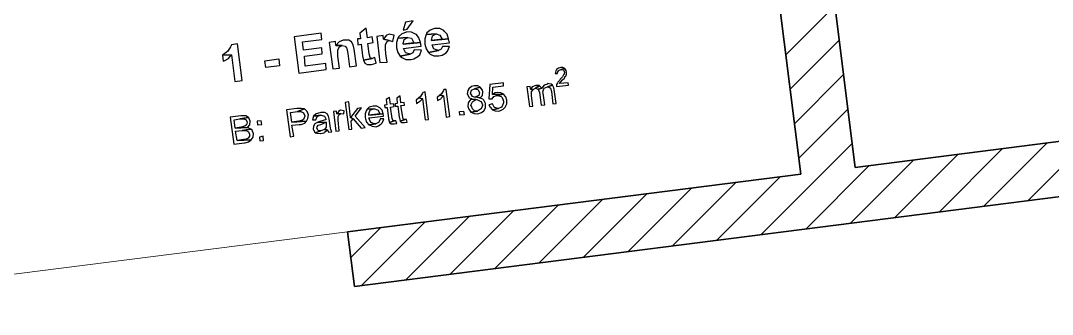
# Model space of a CAD drawing. Header units: metres. Extents: x 2713679.5 to 2713747.3, y 1226017.1 to 1226104.2.
# Drawn here: x 2713740.037 to 2713742.858, y 1226041.533 to 1226042.335 of the extents above; entities that cross this region are included whole.
import ezdxf

# ---------------------------------------------------------------- set-up
doc = ezdxf.new("R2010")
doc.units = ezdxf.units.M
doc.header["$MEASUREMENT"] = 0
doc.layers.add('raum', color=7, linetype='Continuous', true_color=0x000000)
doc.layers.add('texte', color=7, linetype='Continuous', true_color=0x000000)
doc.layers.add('waende_stuetzen', color=250, linetype='Continuous')

msp = doc.modelspace()

# ---------------------------------------------------------------- linework, layer by layer
at = {"layer": 'raum', "color": 255, "linetype": 'Continuous', "lineweight": 13}
msp.add_line((2713739.1544, 1226041.5327), (2713740.9302, 1226041.758), dxfattribs=at)
at = {"layer": 'texte'}
for points in [[(2713741.1102, 1226042.3346), (2713741.0889, 1226042.3308), (2713741.0827, 1226042.3095), (2713741.0939, 1226042.3121)], [(2713740.8586, 1226042.3008), (2713740.7847, 1226042.2908), (2713740.7973, 1226042.1919), (2713740.8724, 1226042.2019), (2713740.8711, 1226042.2182), (2713740.8148, 1226042.2106), (2713740.8123, 1226042.2382), (2713740.8611, 1226042.2445), (2713740.8598, 1226042.2607), (2713740.8098, 1226042.2545), (2713740.8073, 1226042.277), (2713740.8598, 1226042.2833)], [(2713740.9813, 1226042.3146), (2713740.9638, 1226042.3008), (2713740.9663, 1226042.2858), (2713740.9575, 1226042.2858), (2713740.9587, 1226042.2695), (2713740.9675, 1226042.2707), (2713740.9713, 1226042.2394), (2713740.9713, 1226042.2394), (2713740.9738, 1226042.2269), (2713740.9976, 1226042.2319), (2713740.9938, 1226042.2319), (2713740.9925, 1226042.2344), (2713740.99, 1226042.2445), (2713740.9863, 1226042.2732), (2713741.0001, 1226042.2757), (2713740.9976, 1226042.2908), (2713740.985, 1226042.2883)], [(2713741.0927, 1226042.3045), (2713741.0914, 1226042.3033), (2713741.0789, 1226042.2995), (2713741.0702, 1226042.2908), (2713741.0677, 1226042.287), (2713741.0952, 1226042.2895), (2713741.1052, 1226042.287), (2713741.1065, 1226042.2858), (2713741.1115, 1226042.2745), (2713741.0827, 1226042.2707), (2713741.1303, 1226042.2757), (2713741.1252, 1226042.2883), (2713741.119, 1226042.297), (2713741.1165, 1226042.2983), (2713741.1052, 1226042.3033)], [(2713741.1453, 1226042.297), (2713741.1415, 1226042.2858), (2713741.1415, 1226042.272), (2713741.1415, 1226042.2707), (2713741.1453, 1226042.2582), (2713741.1515, 1226042.2482), (2713741.1791, 1226042.2532), (2713741.1678, 1226042.257), (2713741.1666, 1226042.257), (2713741.1616, 1226042.2695), (2713741.2091, 1226042.2745), (2713741.2066, 1226042.2858), (2713741.1603, 1226042.2808), (2713741.1603, 1226042.2808), (2713741.1628, 1226042.2933), (2713741.1728, 1226042.2995)], [(2713741.1691, 1226042.3133), (2713741.1678, 1226042.3133), (2713741.1565, 1226042.3095), (2713741.1465, 1226042.3008), (2713741.1453, 1226042.297), (2713741.1728, 1226042.2995), (2713741.1828, 1226042.2958), (2713741.1828, 1226042.2958), (2713741.1891, 1226042.2845), (2713741.1603, 1226042.2808), (2713741.2066, 1226042.2858), (2713741.2029, 1226042.2983), (2713741.1954, 1226042.3058), (2713741.1941, 1226042.3083), (2713741.1828, 1226042.3133)], [(2713740.6295, 1226042.272), (2713740.6132, 1226042.2695), (2713740.6107, 1226042.2632), (2713740.6032, 1226042.252), (2713740.5982, 1226042.2482), (2713740.5882, 1226042.2407), (2713740.6132, 1226042.2419), (2713740.622, 1226042.1693), (2713740.642, 1226042.1718)], [(2713740.8974, 1226042.2783), (2713740.8799, 1226042.2757), (2713740.8899, 1226042.2031), (2713740.9087, 1226042.2056), (2713740.9037, 1226042.2382), (2713740.9037, 1226042.2432), (2713740.9037, 1226042.2557), (2713740.9087, 1226042.2632), (2713740.9162, 1226042.267), (2713740.8987, 1226042.267)], [(2713740.9212, 1226042.282), (2713740.9187, 1226042.282), (2713740.9074, 1226042.277), (2713740.8987, 1226042.267), (2713740.9162, 1226042.267), (2713740.9237, 1226042.2657), (2713740.9274, 1226042.2607), (2713740.9287, 1226042.2595), (2713740.9312, 1226042.2457), (2713740.9362, 1226042.2094), (2713740.955, 1226042.2119), (2713740.9487, 1226042.257), (2713740.9462, 1226042.2695), (2713740.9412, 1226042.277), (2713740.9337, 1226042.282)], [(2713741.0276, 1226042.2945), (2713741.0101, 1226042.292), (2713741.0188, 1226042.2207), (2713741.0389, 1226042.2219), (2713741.0351, 1226042.2445), (2713741.0339, 1226042.2595), (2713741.0339, 1226042.2695), (2713741.0376, 1226042.277), (2713741.0439, 1226042.2808), (2713741.0289, 1226042.2845)], [(2713741.0439, 1226042.2983), (2713741.0364, 1226042.2945), (2713741.0289, 1226042.2845), (2713741.0439, 1226042.2808), (2713741.0539, 1226042.2783), (2713741.0576, 1226042.2958), (2713741.0564, 1226042.2958)], [(2713741.0677, 1226042.287), (2713741.0639, 1226042.2757), (2713741.0639, 1226042.262), (2713741.0639, 1226042.2607), (2713741.0677, 1226042.2482), (2713741.0739, 1226042.2382), (2713741.1015, 1226042.2432), (2713741.0902, 1226042.247), (2713741.0889, 1226042.2482), (2713741.0839, 1226042.2595), (2713741.1315, 1226042.2657), (2713741.1303, 1226042.2757), (2713741.0827, 1226042.2707), (2713741.0827, 1226042.272), (2713741.0852, 1226042.2833), (2713741.0952, 1226042.2895)], [(2713741.1127, 1226042.2557), (2713741.109, 1226042.247), (2713741.1015, 1226042.2432), (2713741.0739, 1226042.2382), (2713741.0789, 1226042.2344), (2713741.0902, 1226042.2294), (2713741.104, 1226042.2294), (2713741.1115, 1226042.2307), (2713741.1227, 1226042.2369), (2713741.1277, 1226042.2419), (2713741.1328, 1226042.2545)], [(2713741.1903, 1226042.2645), (2713741.1866, 1226042.257), (2713741.1791, 1226042.2532), (2713741.1515, 1226042.2482), (2713741.1565, 1226042.2432), (2713741.1666, 1226042.2394), (2713741.1803, 1226042.2394), (2713741.1891, 1226042.2407), (2713741.2004, 1226042.247), (2713741.2041, 1226042.252), (2713741.2091, 1226042.2645)], [(2713740.5882, 1226042.2407), (2713740.5907, 1226042.2244), (2713740.5932, 1226042.2257), (2713740.6045, 1226042.2319), (2713740.6132, 1226042.2419)], [(2713740.7071, 1226042.2069), (2713740.7046, 1226042.2257), (2713740.7422, 1226042.2307), (2713740.7447, 1226042.2119), (2713740.7071, 1226042.2069)], [(2713741.0051, 1226042.2344), (2713740.9976, 1226042.2319), (2713740.9738, 1226042.2269), (2713740.9775, 1226042.2194), (2713740.9838, 1226042.2157), (2713740.9938, 1226042.2157), (2713740.9963, 1226042.2157), (2713741.0088, 1226042.2194)], [(2713741.5133, 1226042.2069), (2713741.5071, 1226042.2056), (2713741.5021, 1226042.2019), (2713741.4996, 1226042.1981), (2713741.4983, 1226042.1906), (2713741.5046, 1226042.1906), (2713741.5046, 1226042.1931), (2713741.5071, 1226042.1981), (2713741.5071, 1226042.1994), (2713741.5133, 1226042.2019), (2713741.5246, 1226042.2044), (2713741.5196, 1226042.2069)], [(2713741.5246, 1226042.2044), (2713741.5133, 1226042.2019), (2713741.5146, 1226042.2019), (2713741.5208, 1226042.2006), (2713741.5208, 1226042.2006), (2713741.5233, 1226042.1944), (2713741.5233, 1226042.1931), (2713741.5221, 1226042.1869), (2713741.5208, 1226042.1869), (2713741.5183, 1226042.1819), (2713741.5121, 1226042.1756), (2713741.5096, 1226042.1718), (2713741.5058, 1226042.1668), (2713741.5046, 1226042.1656), (2713741.5021, 1226042.1606), (2713741.5021, 1226042.1556), (2713741.5346, 1226042.1593), (2713741.5334, 1226042.1656), (2713741.5096, 1226042.1631), (2713741.5121, 1226042.1668), (2713741.5133, 1226042.1681), (2713741.5183, 1226042.1731), (2713741.5233, 1226042.1781), (2713741.5259, 1226042.1831), (2713741.5271, 1226042.1831), (2713741.5296, 1226042.1894), (2713741.5296, 1226042.1956), (2713741.5284, 1226042.1994)], [(2713741.3568, 1226042.1656), (2713741.3193, 1226042.1606), (2713741.3168, 1226042.1218), (2713741.3255, 1226042.1218), (2713741.3306, 1226042.128), (2713741.3381, 1226042.1305), (2713741.3568, 1226042.1343), (2713741.3268, 1226042.133), (2713741.3281, 1226042.1531), (2713741.3568, 1226042.1568)], [(2713741.477, 1226042.1631), (2713741.477, 1226042.1618), (2713741.4683, 1226042.1593), (2713741.462, 1226042.1506), (2713741.452, 1226042.1481), (2713741.4557, 1226042.1393), (2713741.4595, 1226042.1042), (2713741.4695, 1226042.1055), (2713741.4658, 1226042.1368), (2713741.4645, 1226042.1405), (2713741.467, 1226042.1493), (2713741.4683, 1226042.1506), (2713741.477, 1226042.1543), (2713741.4908, 1226042.1593), (2713741.487, 1226042.1618)], [(2713741.4908, 1226042.1593), (2713741.477, 1226042.1543), (2713741.482, 1226042.1531), (2713741.4858, 1226042.1506), (2713741.4883, 1226042.1418), (2713741.4921, 1226042.108), (2713741.5008, 1226042.1092), (2713741.4958, 1226042.1468), (2713741.4946, 1226042.1518)], [(2713741.1428, 1226042.1405), (2713741.1365, 1226042.1393), (2713741.1353, 1226042.1368), (2713741.1303, 1226042.128), (2713741.1252, 1226042.1243), (2713741.1353, 1226042.1218), (2713741.1428, 1226042.0642), (2713741.1515, 1226042.0654)], [(2713741.1828, 1226042.1318), (2713741.1753, 1226042.1255), (2713741.1766, 1226042.1168), (2713741.1766, 1226042.1168), (2713741.1853, 1226042.1218), (2713741.1866, 1226042.123), (2713741.1928, 1226042.1293)], [(2713741.2004, 1226042.1468), (2713741.1941, 1226042.1468), (2713741.1928, 1226042.1443), (2713741.1878, 1226042.1355), (2713741.1828, 1226042.1318), (2713741.1928, 1226042.1293), (2713741.2004, 1226042.0717), (2713741.2104, 1226042.0729)], [(2713741.2767, 1226042.1568), (2713741.2692, 1226042.1556), (2713741.2617, 1226042.1493), (2713741.2592, 1226042.1443), (2713741.2579, 1226042.1355), (2713741.2579, 1226042.1355), (2713741.2617, 1226042.1268), (2713741.2617, 1226042.1255), (2713741.2705, 1226042.1218), (2713741.268, 1226042.1205), (2713741.2817, 1226042.1193), (2713741.2842, 1226042.1193), (2713741.293, 1226042.1155), (2713741.2955, 1226042.1143), (2713741.2993, 1226042.1055), (2713741.2993, 1226042.103), (2713741.2955, 1226042.0942), (2713741.2943, 1226042.093), (2713741.2855, 1226042.088), (2713741.268, 1226042.0855), (2713741.268, 1226042.0855), (2713741.2767, 1226042.0817), (2713741.2867, 1226042.0805), (2713741.2867, 1226042.0805), (2713741.2968, 1226042.0842), (2713741.303, 1226042.0892), (2713741.308, 1226042.0967), (2713741.308, 1226042.1067), (2713741.308, 1226042.1092), (2713741.303, 1226042.118), (2713741.3005, 1226042.1205), (2713741.2917, 1226042.1243), (2713741.293, 1226042.1243), (2713741.2805, 1226042.1268), (2713741.2805, 1226042.1255), (2713741.2717, 1226042.128), (2713741.2667, 1226042.1368), (2713741.2692, 1226042.1456), (2713741.278, 1226042.1493), (2713741.293, 1226042.1531), (2713741.2867, 1226042.1568)], [(2713741.293, 1226042.1531), (2713741.278, 1226042.1493), (2713741.2867, 1226042.1468), (2713741.2917, 1226042.1393), (2713741.2892, 1226042.1305), (2713741.2805, 1226042.1268), (2713741.293, 1226042.1243), (2713741.2993, 1226042.1305), (2713741.3005, 1226042.1405), (2713741.2993, 1226042.1456)], [(2713741.3393, 1226042.1393), (2713741.3343, 1226042.138), (2713741.3268, 1226042.133), (2713741.3568, 1226042.1343), (2713741.3493, 1226042.138)], [(2713741.3568, 1226042.1343), (2713741.3381, 1226042.1305), (2713741.3418, 1226042.1305), (2713741.3506, 1226042.128), (2713741.3531, 1226042.1255), (2713741.3568, 1226042.1155), (2713741.3568, 1226042.1105), (2713741.3531, 1226042.1017), (2713741.3518, 1226042.0992), (2713741.3431, 1226042.0955), (2713741.3268, 1226042.0917), (2713741.3343, 1226042.0892), (2713741.3443, 1226042.088), (2713741.3468, 1226042.0892), (2713741.3556, 1226042.093), (2713741.3619, 1226042.0992), (2713741.3656, 1226042.108), (2713741.3656, 1226042.118), (2713741.3631, 1226042.1268)], [(2713741.4295, 1226042.1556), (2713741.4207, 1226042.1543), (2713741.4282, 1226042.1005), (2713741.437, 1226042.1017), (2713741.4332, 1226042.1293), (2713741.4332, 1226042.1318), (2713741.4332, 1226042.1405), (2713741.4382, 1226042.1468), (2713741.4307, 1226042.1481)], [(2713741.4457, 1226042.1581), (2713741.4457, 1226042.1581), (2713741.4357, 1226042.1543), (2713741.4307, 1226042.1481), (2713741.4382, 1226042.1468), (2713741.4445, 1226042.1506), (2713741.4557, 1226042.1568), (2713741.4557, 1226042.1581)], [(2713741.4557, 1226042.1568), (2713741.4445, 1226042.1506), (2713741.452, 1226042.1481), (2713741.462, 1226042.1506)], [(2713740.9337, 1226042.113), (2713740.9237, 1226042.1118), (2713740.9337, 1226042.0379), (2713740.9425, 1226042.0391), (2713740.94, 1226042.0604), (2713740.9462, 1226042.0667), (2713740.9387, 1226042.0704)], [(2713741.0451, 1226042.1255), (2713741.0364, 1226042.1193), (2713741.0376, 1226042.1055), (2713741.0314, 1226042.1042), (2713741.0326, 1226042.098), (2713741.0389, 1226042.098), (2713741.0426, 1226042.0679), (2713741.0426, 1226042.0667), (2713741.0451, 1226042.0567), (2713741.0576, 1226042.0617), (2713741.0551, 1226042.0617), (2713741.0539, 1226042.0629), (2713741.0526, 1226042.0679), (2713741.0476, 1226042.0992), (2713741.0576, 1226042.1005), (2713741.0564, 1226042.108), (2713741.0476, 1226042.1067)], [(2713741.0739, 1226042.1293), (2713741.0652, 1226042.123), (2713741.0664, 1226042.1092), (2713741.0601, 1226042.108), (2713741.0614, 1226042.1017), (2713741.0677, 1226042.1017), (2713741.0714, 1226042.0717), (2713741.0727, 1226042.0692), (2713741.0739, 1226042.0604), (2713741.0877, 1226042.0654), (2713741.0839, 1226042.0654), (2713741.0827, 1226042.0667), (2713741.0814, 1226042.0717), (2713741.0764, 1226042.103), (2713741.0864, 1226042.1042), (2713741.0852, 1226042.1118), (2713741.0764, 1226042.1105)], [(2713741.1252, 1226042.1243), (2713741.1177, 1226042.118), (2713741.119, 1226042.1092), (2713741.119, 1226042.1092), (2713741.1277, 1226042.1155), (2713741.129, 1226042.1155), (2713741.1353, 1226042.1218)], [(2713741.268, 1226042.1205), (2713741.2617, 1226042.113), (2713741.2605, 1226042.1105), (2713741.2592, 1226042.1005), (2713741.2617, 1226042.093), (2713741.268, 1226042.0855), (2713741.2855, 1226042.088), (2713741.278, 1226042.0892), (2713741.2717, 1226042.0942), (2713741.2692, 1226042.1017), (2713741.268, 1226042.1042), (2713741.2717, 1226042.113), (2713741.273, 1226042.1143), (2713741.2817, 1226042.1193)], [(2713741.3268, 1226042.108), (2713741.3168, 1226042.1055), (2713741.3205, 1226042.0992), (2713741.3268, 1226042.0917), (2713741.3431, 1226042.0955), (2713741.3418, 1226042.0955), (2713741.3331, 1226042.098), (2713741.3318, 1226042.0992)], [(2713740.6383, 1226042.0754), (2713740.6095, 1226042.0717), (2713740.6195, 1226041.9978), (2713740.6483, 1226042.0016), (2713740.6508, 1226042.0016), (2713740.6595, 1226042.0041), (2713740.6671, 1226042.0091), (2713740.6282, 1226042.0078), (2713740.6245, 1226042.0329), (2713740.642, 1226042.0354), (2713740.6658, 1226042.0391), (2713740.657, 1226042.0429), (2713740.657, 1226042.0429), (2713740.6232, 1226042.0416), (2713740.6207, 1226042.0642), (2713740.6358, 1226042.0667), (2713740.6595, 1226042.0704), (2713740.652, 1226042.0754), (2713740.6483, 1226042.0754)], [(2713740.7922, 1226042.0955), (2713740.7634, 1226042.0917), (2713740.7735, 1226042.0179), (2713740.7835, 1226042.0191), (2713740.7785, 1226042.0492), (2713740.7985, 1226042.0517), (2713740.8035, 1226042.0517), (2713740.8135, 1226042.0554), (2713740.8185, 1226042.0604), (2713740.7785, 1226042.0579), (2713740.7747, 1226042.0842), (2713740.7935, 1226042.0867), (2713740.8123, 1226042.0942), (2713740.8123, 1226042.0942), (2713740.8035, 1226042.0955), (2713740.8023, 1226042.0955)], [(2713740.8123, 1226042.0942), (2713740.7935, 1226042.0867), (2713740.8023, 1226042.0867), (2713740.8098, 1226042.083), (2713740.8135, 1226042.0754), (2713740.8135, 1226042.0742), (2713740.8098, 1226042.0654), (2713740.8073, 1226042.0629), (2713740.7973, 1226042.0604), (2713740.7785, 1226042.0579), (2713740.8185, 1226042.0604), (2713740.8223, 1226042.0679), (2713740.8235, 1226042.0779), (2713740.8235, 1226042.0779), (2713740.8198, 1226042.0867)], [(2713740.8373, 1226042.0742), (2713740.8348, 1226042.0642), (2713740.8436, 1226042.0642), (2713740.8473, 1226042.0729), (2713740.8473, 1226042.0729), (2713740.8561, 1226042.0767)], [(2713740.8573, 1226042.0842), (2713740.8548, 1226042.083), (2713740.8448, 1226042.0805), (2713740.8448, 1226042.0805), (2713740.8373, 1226042.0742), (2713740.8373, 1226042.0742), (2713740.8561, 1226042.0767), (2713740.8586, 1226042.0767), (2713740.8674, 1226042.0742), (2713740.8711, 1226042.0667), (2713740.8711, 1226042.0642), (2713740.8661, 1226042.0629), (2713740.8548, 1226042.0592), (2713740.8473, 1226042.0567), (2713740.8724, 1226042.0579), (2713740.8724, 1226042.0542), (2713740.8724, 1226042.0441), (2713740.8674, 1226042.0379), (2713740.8761, 1226042.0366), (2713740.8786, 1226042.0304), (2713740.8874, 1226042.0316), (2713740.8849, 1226042.0379), (2713740.8836, 1226042.0416), (2713740.8824, 1226042.0542), (2713740.8799, 1226042.0667), (2713740.8786, 1226042.0742), (2713740.8749, 1226042.0805), (2713740.8686, 1226042.0842), (2713740.8674, 1226042.0842)], [(2713740.8999, 1226042.088), (2713740.8924, 1226042.0867), (2713740.8987, 1226042.0329), (2713740.9074, 1226042.0341), (2713740.9049, 1226042.0629), (2713740.9049, 1226042.0642), (2713740.9049, 1226042.0729), (2713740.9074, 1226042.0792), (2713740.9124, 1226042.0817), (2713740.9012, 1226042.0805)], [(2713740.9112, 1226042.0905), (2713740.9062, 1226042.088), (2713740.9012, 1226042.0805), (2713740.9124, 1226042.0817), (2713740.9199, 1226042.0805), (2713740.9212, 1226042.0892), (2713740.9212, 1226042.0892)], [(2713740.9688, 1226042.0967), (2713740.9575, 1226042.0955), (2713740.9387, 1226042.0704), (2713740.9462, 1226042.0667), (2713740.9675, 1226042.0416), (2713740.9788, 1226042.0429), (2713740.9512, 1226042.0742)], [(2713740.9838, 1226042.093), (2713740.9813, 1226042.0892), (2713740.9788, 1226042.0805), (2713740.9788, 1226042.0704), (2713740.98, 1226042.0667), (2713740.9825, 1226042.0579), (2713740.9888, 1226042.0504), (2713741.0076, 1226042.0529), (2713741.0038, 1226042.0529), (2713740.995, 1226042.0567), (2713740.9925, 1226042.0604), (2713740.9888, 1226042.0692), (2713741.0289, 1226042.0742), (2713741.0289, 1226042.0767), (2713741.0276, 1226042.0805), (2713740.9888, 1226042.0767), (2713740.9888, 1226042.0805), (2713740.9913, 1226042.0892), (2713740.9925, 1226042.0905), (2713741.0013, 1226042.0942)], [(2713741.0001, 1226042.1017), (2713741.0001, 1226042.1017), (2713740.99, 1226042.0992), (2713740.9838, 1226042.093), (2713741.0013, 1226042.0942), (2713741.0051, 1226042.0942), (2713741.0138, 1226042.0905), (2713741.0138, 1226042.0905), (2713741.0188, 1226042.0805), (2713740.9888, 1226042.0767), (2713741.0276, 1226042.0805), (2713741.0251, 1226042.0905), (2713741.0188, 1226042.0967), (2713741.0188, 1226042.0967), (2713741.0101, 1226042.1017)], [(2713741.2379, 1226042.0767), (2713741.2367, 1226042.0867), (2713741.2479, 1226042.088), (2713741.2492, 1226042.0779), (2713741.2379, 1226042.0767)], [(2713740.6595, 1226042.0704), (2713740.6358, 1226042.0667), (2713740.6383, 1226042.0667), (2713740.647, 1226042.0667), (2713740.6533, 1226042.0642), (2713740.6558, 1226042.0579), (2713740.6545, 1226042.0504), (2713740.6495, 1226042.0467), (2713740.6395, 1226042.0441), (2713740.6232, 1226042.0416), (2713740.657, 1226042.0429), (2713740.6633, 1226042.0504), (2713740.6645, 1226042.0604), (2713740.6645, 1226042.0604), (2713740.6608, 1226042.0692)], [(2713740.6946, 1226042.0617), (2713740.6833, 1226042.0604), (2713740.6846, 1226042.0504), (2713740.6958, 1226042.0517)], [(2713740.8473, 1226042.0567), (2713740.8411, 1226042.0529), (2713740.8373, 1226042.0467), (2713740.8361, 1226042.0391), (2713740.8373, 1226042.0366), (2713740.8423, 1226042.0291), (2713740.8573, 1226042.0341), (2713740.8498, 1226042.0354), (2713740.8461, 1226042.0416), (2713740.8473, 1226042.0454), (2713740.8498, 1226042.0492), (2713740.8573, 1226042.0517), (2713740.8636, 1226042.0542), (2713740.8724, 1226042.0579)], [(2713741.0201, 1226042.0667), (2713741.0201, 1226042.0654), (2713741.0151, 1226042.0567), (2713741.0076, 1226042.0529), (2713740.9888, 1226042.0504), (2713740.99, 1226042.0504), (2713740.9976, 1226042.0467), (2713741.0088, 1226042.0454), (2713741.0151, 1226042.0479), (2713741.0226, 1226042.0529), (2713741.0263, 1226042.0567), (2713741.0301, 1226042.0667)], [(2713741.0627, 1226042.0617), (2713741.0576, 1226042.0617), (2713741.0451, 1226042.0567), (2713741.0501, 1226042.0529), (2713741.0576, 1226042.0529), (2713741.0652, 1226042.0542)], [(2713741.0914, 1226042.0654), (2713741.0877, 1226042.0654), (2713741.0739, 1226042.0604), (2713741.0789, 1226042.0567), (2713741.0864, 1226042.0567), (2713741.0939, 1226042.0579)], [(2713740.6658, 1226042.0391), (2713740.642, 1226042.0354), (2713740.6433, 1226042.0354), (2713740.6533, 1226042.0354), (2713740.6595, 1226042.0316), (2713740.662, 1226042.0254), (2713740.662, 1226042.0191), (2713740.6583, 1226042.0141), (2713740.6533, 1226042.0116), (2713740.647, 1226042.0103), (2713740.6282, 1226042.0078), (2713740.6671, 1226042.0091), (2713740.6721, 1226042.0166), (2713740.6721, 1226042.0166), (2713740.6733, 1226042.0266), (2713740.6721, 1226042.0291), (2713740.6683, 1226042.0379)], [(2713740.6996, 1226042.0191), (2713740.6896, 1226042.0166), (2713740.6908, 1226042.0066), (2713740.7009, 1226042.0078)], [(2713740.8674, 1226042.0379), (2713740.8573, 1226042.0341), (2713740.8423, 1226042.0291), (2713740.8461, 1226042.0279), (2713740.8561, 1226042.0266), (2713740.8573, 1226042.0266), (2713740.8661, 1226042.0291), (2713740.8674, 1226042.0304), (2713740.8761, 1226042.0366)]]:
    msp.add_lwpolyline(points, close=True, dxfattribs=at)
at = {"layer": 'waende_stuetzen', "color": 7, "linetype": 'Continuous', "lineweight": 35}
for p, q in [((2713741.8057, 1226044.7874), (2713742.1702, 1226041.9154)), ((2713742.319, 1226041.9343), (2713741.9546, 1226044.8062)), ((2713745.4688, 1226042.334), (2713742.319, 1226041.9343)), ((2713740.9491, 1226041.6092), (2713745.4877, 1226042.1852)), ((2713742.1702, 1226041.9154), (2713740.9302, 1226041.758)), ((2713740.9302, 1226041.758), (2713740.9491, 1226041.6092))]:
    msp.add_line(p, q, dxfattribs=at)
at = {"layer": 'waende_stuetzen', "color": 18, "linetype": 'Continuous', "lineweight": 0, "true_color": 0x000000}
for p, q in [((2713742.1288, 1226042.2417), (2713742.263, 1226042.3758)), ((2713742.1408, 1226042.1476), (2713742.2749, 1226042.2817)), ((2713742.1527, 1226042.0534), (2713742.2869, 1226042.1876)), ((2713742.1646, 1226041.9593), (2713742.2988, 1226042.0935)), ((2713742.235, 1226041.9236), (2713742.3108, 1226041.9994)), ((2713742.6693, 1226041.8275), (2713742.8424, 1226042.0007)), ((2713742.7907, 1226041.8429), (2713742.9639, 1226042.0161)), ((2713742.4263, 1226041.7967), (2713742.5995, 1226041.9699)), ((2713742.5478, 1226041.8121), (2713742.7209, 1226041.9853)), ((2713742.1833, 1226041.7658), (2713742.3565, 1226041.939)), ((2713742.3048, 1226041.7813), (2713742.478, 1226041.9544)), ((2713741.9404, 1226041.735), (2713742.1135, 1226041.9082)), ((2713742.0618, 1226041.7504), (2713742.235, 1226041.9236)), ((2713741.6974, 1226041.7042), (2713741.8706, 1226041.8774)), ((2713741.8189, 1226041.7196), (2713741.9921, 1226041.8928)), ((2713741.5759, 1226041.6888), (2713741.7491, 1226041.8619)), ((2713741.3329, 1226041.6579), (2713741.5061, 1226041.8311)), ((2713741.4544, 1226041.6733), (2713741.6276, 1226041.8465)), ((2713741.09, 1226041.6271), (2713741.2632, 1226041.8003)), ((2713741.2115, 1226041.6425), (2713741.3846, 1226041.8157)), ((2713740.939, 1226041.6883), (2713741.0202, 1226041.7694)), ((2713740.9685, 1226041.6117), (2713741.1417, 1226041.7849))]:
    msp.add_line(p, q, dxfattribs=at)

doc.saveas('drawing.dxf')
